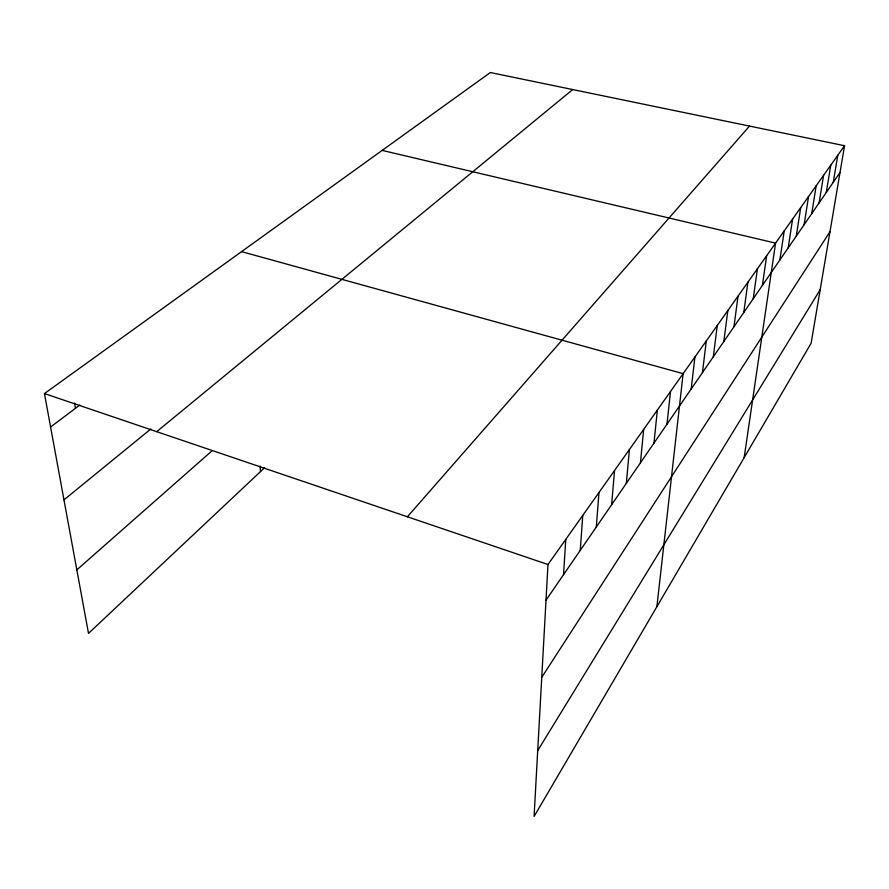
<?xml version="1.0" encoding="UTF-8"?>
<svg xmlns="http://www.w3.org/2000/svg" width="889" height="889" viewBox="0 0 889 889"><rect width="100%" height="100%" fill="white"/><g stroke="black" fill="none" stroke-linecap="round" stroke-linejoin="round"><path stroke-width="1.33" d="M844.55 145.718L547.98 564.515L534.078 816.469L811.112 343.254L844.55 145.718L490.317 72.531L44.45 393.56L88.5 633.39L264.444 467.87M563.526 574.694L565.771 539.39M580.273 550.335L582.751 515.409M596.297 527.033L598.986 492.473M611.632 504.719L614.532 470.537M626.334 483.338L629.412 449.523M640.436 462.825L643.669 429.376M653.971 443.133L657.36 410.051M666.983 424.209L670.506 391.493M656.882 606.698L683.13 373.658L241.564 251.631M691.175 389.004L694.931 357M702.454 372.613L706.299 340.943M713.322 356.789L717.256 325.474M723.824 341.52L727.835 310.539M733.958 326.774L738.037 296.115M743.76 312.517L747.905 282.191M753.227 298.737L757.439 268.734M762.395 285.402L766.651 255.71M744.171 457.602L775.575 243.108L382.17 150.397M779.875 259.977L784.22 230.918M788.21 247.864L792.588 219.094M796.288 236.107L800.7 207.648M804.123 224.717L808.557 196.536M811.724 213.649L816.191 185.768M819.102 202.914L823.592 175.311M826.281 192.48L830.782 165.154M833.249 182.345L837.76 155.297M537.712 750.627L820.18 289.692M541.757 677.307L829.993 231.696M546.013 600.175L840.016 172.488M407.395 516.787L749.527 126.082M76.832 569.882L212.138 450.712M156.697 431.665L572.716 89.556M63.975 499.862L150.819 429.009M50.584 426.987L79.821 405.062M44.45 393.56L547.98 564.515M74.576 403.039L75.476 408.329M260.044 466.058L260.521 471.57"/></g></svg>
